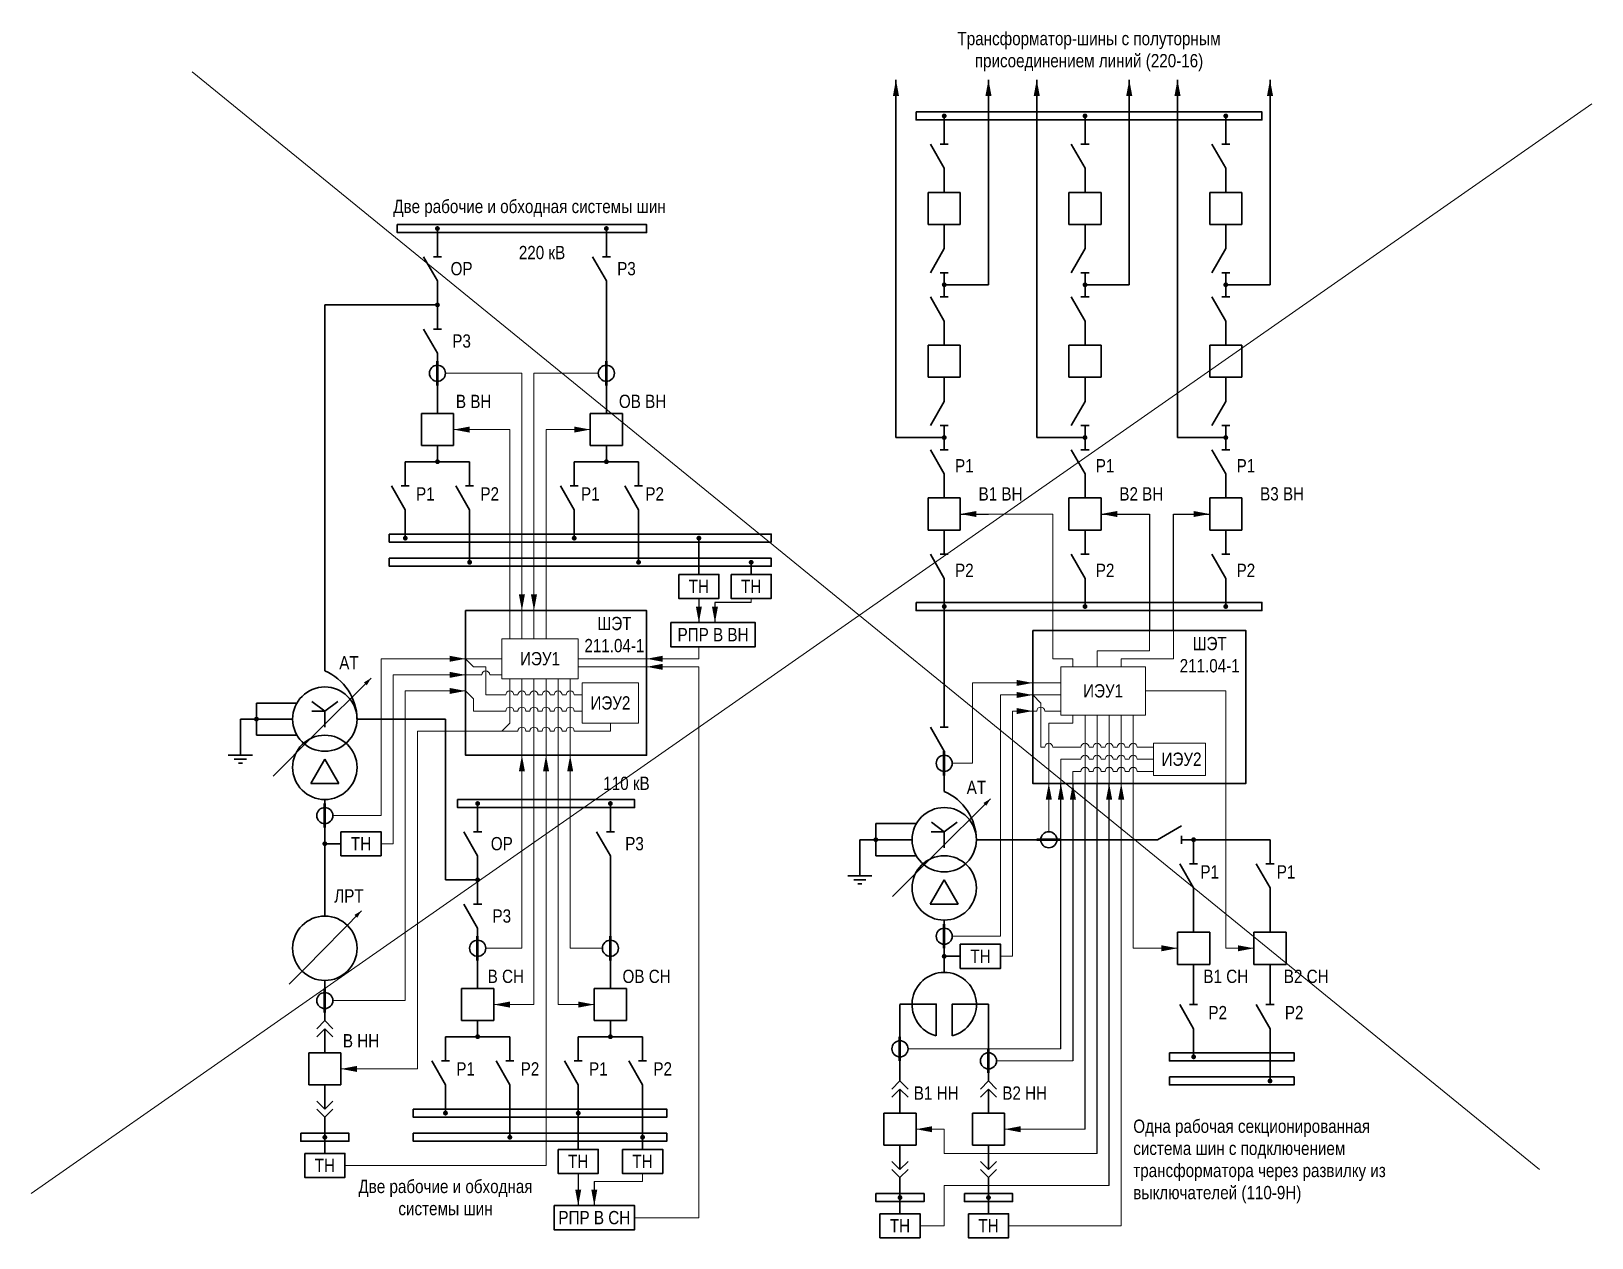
# Model space of a CAD drawing. Header units: millimetres. Extents: x 5769 to 10700, y 4225 to 6895.
# Drawn here: x 7524 to 7912, y 5574 to 5874.1 of the extents above; entities that cross this region are included whole.
import ezdxf
from ezdxf.enums import TextEntityAlignment as Align

# ---------------------------------------------------------------- set-up
doc = ezdxf.new("R2010")
doc.units = ezdxf.units.MM
doc.layers.add('Основная', color=7, linetype='Continuous', lineweight=30)
doc.layers.add('Тонкая', color=7, linetype='Continuous', lineweight=13)
doc.styles.add('Narrow', font='ARIALN.TTF')
doc.styles.add('Вывод', font='tahoma.ttf', dxfattribs={"height": 2.5})
doc.styles.add('Компонент', font='ARIALN.TTF', dxfattribs={"height": 3.5})

# ---------------------------------------------------------------- blocks, each defined once
blk = doc.blocks.new('*U32')
at = {"color": 0}
blk.add_line((0, 0), (6, 3.43), dxfattribs=at)
blk = doc.blocks.new('*U23')
at = {"color": 0}
blk.add_line((0, -1), (0, 1), dxfattribs=at)
blk = doc.blocks.new('*U21')
at = {"color": 0}
for p, q in [((0, 3), (0, 9)), ((0, -9), (0, -3))]:
    blk.add_line(p, q, dxfattribs=at)
at = {"color": 0, "ltscale": 0.25, "rotation": 89.99999999999999}
for name, p in [('*U32', (0, -3)), ('*U23', (0, 3))]:
    blk.add_blockref(name, p, dxfattribs=at)
at = {"layer": 'Основная'}
for tag, height, style, p in [('В1', 2.5, 'Вывод', (2, 7)), ('ОУ', 3.5, 'Компонент', (-12, 0)), ('В2', 2.5, 'Вывод', (2, -7))]:
    blk.add_attdef(tag, text='', height=height, dxfattribs=dict(at, style=style)).set_placement(p, align=Align.MIDDLE_CENTER)
blk = doc.blocks.new('*U29')
at = {"color": 0}
for p, q in [((0, 0), (-8, 0)), ((-8, -8), (-8, 0)), ((0, -8), (0, 0)), ((0, -8), (-8, -8))]:
    blk.add_line(p, q, dxfattribs=at)
at = {"layer": 'Основная', "style": 'Компонент'}
blk.add_attdef('ОУ', text='', height=3.5, dxfattribs=at).set_placement((-15, -3), align=Align.MIDDLE_CENTER)
blk = doc.blocks.new('*U35')
at = {"color": 0}
for p, q in [((0, 9), (0, 3)), ((0, -3), (0, -9))]:
    blk.add_line(p, q, dxfattribs=at)
at = {"color": 0, "ltscale": 0.25, "xscale": -1, "rotation": 90}
for name, p in [('*U32', (0, 3)), ('*U23', (0, -3))]:
    blk.add_blockref(name, p, dxfattribs=at)
at = {"layer": 'Основная'}
for tag, height, style, p in [('В2', 2.5, 'Вывод', (2, 7)), ('ОУ', 3.5, 'Компонент', (-12, 0)), ('В1', 2.5, 'Вывод', (2, -7))]:
    blk.add_attdef(tag, text='', height=height, dxfattribs=dict(at, style=style)).set_placement(p, align=Align.MIDDLE_CENTER)
blk = doc.blocks.new('*U41')
at = {"ltscale": 0.25}
blk.add_circle((0, 0), 2, dxfattribs=at)
at = {"layer": 'Основная', "color": 0, "lineweight": 50}
blk.add_line((0, -3), (0, 3), dxfattribs=at)
at = {"layer": 'Основная', "style": 'Компонент'}
blk.add_attdef('ОУ', text='', height=3.5, dxfattribs=at).set_placement((-6, 0), align=Align.MIDDLE_CENTER)
blk = doc.blocks.new('*U14')
at = {"ltscale": 0.25}
for p, q in [((-3.46, -4), (0, 2)), ((0, 2), (3.46, -4)), ((-3.46, -4), (3.46, -4))]:
    blk.add_line(p, q, dxfattribs=at)
blk.add_circle((0, 0), 8, dxfattribs=at)
at = {"layer": 'Основная', "style": 'Компонент'}
blk.add_attdef('ОУ', text='', height=3.5, dxfattribs=at).set_placement((17, 0), align=Align.MIDDLE_CENTER)
blk = doc.blocks.new('*U15')
at = {"ltscale": 0.25}
for p, q in [((0, 0), (-20, 0)), ((14.44, 0), (0, 0))]:
    blk.add_line(p, q, dxfattribs=at)
blk.add_lwpolyline([(-18, 0, 1, 0, 0), (-20, 0, 0, 0, 0)], format="xyseb", dxfattribs=at)
at = {"layer": 'Основная', "style": 'Вывод'}
blk.add_attdef('ОС', text='', height=2.5, dxfattribs=at).set_placement((3, 2), align=Align.MIDDLE_CENTER)
blk = doc.blocks.new('*U68')
at = {"ltscale": 0.25}
for q in [(-3.2, 4.4), (3.2, 4.4), (0, -2), (3.21, 2)]:
    blk.add_line((0, 2), q, dxfattribs=at)
blk.add_circle((0, 0), 8, dxfattribs=at)
blk.add_arc((5.23, -0.15), 13.23, 113.2803, 179.3396, dxfattribs=at)
at = {"layer": 'Основная', "style": 'Компонент'}
blk.add_attdef('ОУ', text='', height=3.5, dxfattribs=at).set_placement((-17, 0), align=Align.MIDDLE_CENTER)
blk = doc.blocks.new('*U50')
at = {"color": 0}
for p, q in [((-3, 0), (3, 0)), ((0, 3), (0, 0)), ((-1.5, -1), (1.5, -1)), ((-0.5, -2), (0.5, -2))]:
    blk.add_line(p, q, dxfattribs=at)
blk = doc.blocks.new('*U72')
at = {"layer": 'Основная', "ltscale": 0.25}
for p, q in [((2, 2), (0, 0)), ((0, 0), (2, -2))]:
    blk.add_line(p, q, dxfattribs=at)
blk = doc.blocks.new('*U40')
at = {"color": 0}
for p, q in [((0, 6), (0, 2)), ((0, 0), (0, -6))]:
    blk.add_line(p, q, dxfattribs=at)
at = {"color": 0, "ltscale": 0.25, "xscale": -1, "rotation": 90}
for p in [(0, 2), (0, 0)]:
    blk.add_blockref('*U72', p, dxfattribs=at)
at = {"layer": 'Основная'}
for tag, height, style, p in [('ОУ2', 3.5, 'Компонент', (-5, 6)), ('В2', 2.5, 'Вывод', (3, 6)), ('ОУ1', 3.5, 'Компонент', (-5, -6)), ('В1', 2.5, 'Вывод', (3, -6))]:
    blk.add_attdef(tag, text='', height=height, dxfattribs=dict(at, style=style)).set_placement(p, align=Align.MIDDLE_CENTER)
blk = doc.blocks.new('*U42')
at = {"color": 0}
for p, q in [((0, 0), (0, 6)), ((0, -6), (0, -2))]:
    blk.add_line(p, q, dxfattribs=at)
at = {"color": 0, "ltscale": 0.25, "rotation": 89.99999999999999}
for p in [(0, 0), (0, -2)]:
    blk.add_blockref('*U72', p, dxfattribs=at)
at = {"layer": 'Основная'}
for tag, height, style, p in [('ОУ1', 3.5, 'Компонент', (-5, 6)), ('В1', 2.5, 'Вывод', (3, 6)), ('ОУ2', 3.5, 'Компонент', (-5, -6)), ('В2', 2.5, 'Вывод', (3, -6))]:
    blk.add_attdef(tag, text='', height=height, dxfattribs=dict(at, style=style)).set_placement(p, align=Align.MIDDLE_CENTER)
blk = doc.blocks.new('*U69')
at = {"color": 0}
for p, q in [((0, 3), (0, 9)), ((0, -9), (0, -3))]:
    blk.add_line(p, q, dxfattribs=at)
at = {"color": 0, "ltscale": 0.25, "rotation": 89.99999999999999}
for name, p in [('*U32', (0, -3)), ('*U23', (0, 3))]:
    blk.add_blockref(name, p, dxfattribs=at)
at = {"layer": 'Основная'}
for tag, height, style, p in [('В1', 2.5, 'Вывод', (2, 7)), ('ОУ', 3.5, 'Компонент', (-13, -1)), ('В2', 2.5, 'Вывод', (2, -7))]:
    blk.add_attdef(tag, text='', height=height, dxfattribs=dict(at, style=style)).set_placement(p, align=Align.MIDDLE_CENTER)
blk = doc.blocks.new('*U51')
at = {"ltscale": 0.25}
blk.add_circle((0, 0), 2, dxfattribs=at)
at = {"layer": 'Основная', "color": 0, "lineweight": 50}
blk.add_line((3, 0), (-3, 0), dxfattribs=at)
at = {"layer": 'Основная', "style": 'Компонент'}
blk.add_attdef('ОУ', text='', height=3.5, dxfattribs=at).set_placement((0, -6), align=Align.MIDDLE_CENTER)
blk = doc.blocks.new('*U67')
at = {"ltscale": 0.25}
for p, q in [((0, 0), (-20, 0)), ((5.64, 0), (0, 0))]:
    blk.add_line(p, q, dxfattribs=at)
blk.add_lwpolyline([(-18, 0, 1, 0, 0), (-20, 0, 0, 0, 0)], format="xyseb", dxfattribs=at)
at = {"layer": 'Основная', "style": 'Вывод'}
blk.add_attdef('ОС', text='', height=2.5, dxfattribs=at).set_placement((3, 2), align=Align.MIDDLE_CENTER)

msp = doc.modelspace()

# ---------------------------------------------------------------- linework, layer by layer
for p, q in [((7755, 5754), (7762, 5754)), ((7790, 5754), (7802, 5754)), ((7802, 5754), (7802, 5725)), ((7808, 5725), (7808, 5754)), ((7808, 5754), (7817, 5754)), ((7690, 5733), (7690, 5727)), ((7703, 5732), (7694, 5732)), ((7694, 5732), (7694, 5727)), ((7690, 5730), (7690, 5727)), ((7780, 5621), (7780, 5687)), ((7783, 5687), (7783, 5618)), ((7786, 5601), (7786, 5687)), ((7789, 5595), (7789, 5687)), ((7792, 5587), (7792, 5687)), ((7660, 5590), (7660, 5583)), ((7664, 5588), (7664, 5582)), ((7660, 5587), (7660, 5582))]:
    msp.add_line(p, q)
at = {"layer": 'Основная'}
for p, q in [((7739, 5773), (7739, 5862)), ((7762, 5811), (7762, 5862)), ((7774, 5773), (7774, 5862)), ((7797, 5811), (7797, 5862)), ((7809, 5773), (7809, 5862)), ((7832, 5811), (7832, 5862)), ((7751, 5852), (7751, 5853)), ((7786, 5852), (7786, 5853)), ((7821, 5852), (7821, 5853)), ((7751, 5840), (7751, 5837)), ((7786, 5840), (7786, 5837)), ((7821, 5840), (7821, 5837)), ((7625, 5824), (7625, 5825)), ((7667, 5824), (7667, 5825)), ((7751, 5811), (7762, 5811)), ((7786, 5811), (7797, 5811)), ((7821, 5811), (7832, 5811)), ((7625, 5806), (7597, 5806)), ((7597, 5806), (7597, 5715)), ((7667, 5806), (7667, 5788)), ((7751, 5802), (7751, 5799)), ((7786, 5802), (7786, 5799)), ((7821, 5802), (7821, 5799)), ((7625, 5788), (7625, 5779)), ((7667, 5788), (7667, 5779)), ((7625, 5771), (7625, 5767)), ((7667, 5771), (7667, 5767)), ((7751, 5773), (7739, 5773)), ((7786, 5773), (7774, 5773)), ((7821, 5773), (7809, 5773)), ((7617, 5767), (7625, 5767)), ((7625, 5767), (7633, 5767)), ((7659, 5767), (7667, 5767)), ((7667, 5767), (7675, 5767)), ((7617, 5749), (7617, 5748)), ((7633, 5749), (7633, 5743)), ((7659, 5749), (7659, 5748)), ((7675, 5749), (7675, 5743)), ((7690, 5748), (7690, 5739)), ((7751, 5744), (7751, 5748)), ((7786, 5744), (7786, 5748)), ((7821, 5744), (7821, 5748)), ((7633, 5743), (7633, 5742)), ((7675, 5743), (7675, 5742)), ((7703, 5742), (7703, 5739)), ((7751, 5732), (7751, 5730)), ((7786, 5732), (7786, 5731)), ((7821, 5732), (7821, 5731)), ((7751, 5730), (7751, 5701)), ((7597, 5718), (7597, 5716)), ((7627, 5703), (7627, 5663)), ((7751, 5689), (7751, 5685)), ((7597, 5683), (7597, 5670)), ((7635, 5681), (7635, 5682)), ((7668, 5681), (7668, 5682)), ((7832, 5673), (7813, 5673)), ((7601, 5672), (7597, 5672)), ((7597, 5670), (7597, 5654)), ((7635, 5663), (7627, 5663)), ((7668, 5663), (7668, 5645)), ((7813, 5660), (7813, 5650)), ((7832, 5660), (7832, 5650)), ((7597, 5656), (7597, 5654)), ((7751, 5653), (7751, 5640)), ((7635, 5645), (7635, 5636)), ((7668, 5645), (7668, 5636)), ((7755, 5644), (7751, 5644)), ((7813, 5638), (7813, 5642)), ((7832, 5638), (7832, 5642)), ((7597, 5631.5), (7597, 5638)), ((7740, 5632), (7740, 5619)), ((7635, 5628), (7635, 5624)), ((7668, 5628), (7668, 5624)), ((7740, 5616.5), (7740, 5629)), ((7627, 5624), (7635, 5624)), ((7635, 5624), (7643, 5624)), ((7660, 5624), (7668, 5624)), ((7668, 5624), (7676, 5624)), ((7813, 5620), (7813, 5619)), ((7832, 5614), (7832, 5620)), ((7832, 5614), (7832, 5613)), ((7627, 5606), (7627, 5605)), ((7643, 5606), (7643, 5600)), ((7660, 5606), (7660, 5605)), ((7660, 5605), (7660, 5596)), ((7676, 5606), (7676, 5600)), ((7597, 5600), (7597, 5598)), ((7643, 5600), (7643, 5599)), ((7676, 5600), (7676, 5599)), ((7676, 5599), (7676, 5596)), ((7597, 5595), (7597, 5598)), ((7740, 5585), (7740, 5583)), ((7762, 5585), (7762, 5583)), ((7740, 5580), (7740, 5583)), ((7762, 5580), (7762, 5583))]:
    msp.add_line(p, q, dxfattribs=at)
for points in [[(7744, 5854), (7830, 5854), (7830, 5852), (7744, 5852)], [(7615, 5826), (7677, 5826), (7677, 5824), (7615, 5824)], [(7613, 5749), (7708, 5749), (7708, 5747), (7613, 5747)], [(7613, 5743), (7708, 5743), (7708, 5741), (7613, 5741)], [(7685, 5739), (7695, 5739), (7695, 5733), (7685, 5733)], [(7698, 5739), (7708, 5739), (7708, 5733), (7698, 5733)], [(7744, 5732), (7830, 5732), (7830, 5730), (7744, 5730)], [(7632, 5730), (7677, 5730), (7677, 5694), (7632, 5694)], [(7683, 5727), (7704, 5727), (7704, 5721), (7683, 5721)], [(7773, 5725), (7826, 5725), (7826, 5687), (7773, 5687)], [(7630, 5683), (7674, 5683), (7674, 5681), (7630, 5681)], [(7601, 5675), (7611, 5675), (7611, 5669), (7601, 5669)], [(7755, 5647), (7765, 5647), (7765, 5641), (7755, 5641)], [(7807, 5620), (7838, 5620), (7838, 5618), (7807, 5618)], [(7807, 5614), (7838, 5614), (7838, 5612), (7807, 5612)], [(7619, 5606), (7682, 5606), (7682, 5604), (7619, 5604)], [(7591, 5600), (7603, 5600), (7603, 5598), (7591, 5598)], [(7619, 5600), (7682, 5600), (7682, 5598), (7619, 5598)], [(7592, 5595), (7602, 5595), (7602, 5589), (7592, 5589)], [(7655, 5596), (7665, 5596), (7665, 5590), (7655, 5590)], [(7671, 5596), (7681, 5596), (7681, 5590), (7671, 5590)], [(7734, 5585), (7746, 5585), (7746, 5583), (7734, 5583)], [(7756, 5585), (7768, 5585), (7768, 5583), (7756, 5583)], [(7654, 5582), (7674, 5582), (7674, 5576), (7654, 5576)], [(7735, 5580), (7745, 5580), (7745, 5574), (7735, 5574)], [(7757, 5580), (7767, 5580), (7767, 5574), (7757, 5574)]]:
    msp.add_lwpolyline(points, close=True, dxfattribs=at)
at = {"layer": 'Основная', "ltscale": 0.25, "const_width": 0.6}
for points in [[(7750.7, 5853, 1), (7751.3, 5853, 1)], [(7785.7, 5853, 1), (7786.3, 5853, 1)], [(7820.7, 5853, 1), (7821.3, 5853, 1)], [(7624.7, 5825, 1), (7625.3, 5825, 1)], [(7666.7, 5825, 1), (7667.3, 5825, 1)], [(7751.3, 5811.01, 1), (7750.7, 5811.01, 1)], [(7786.3, 5811.01, 1), (7785.7, 5811.01, 1)], [(7821.3, 5811.01, 1), (7820.7, 5811.01, 1)], [(7625.3, 5806.01, 1), (7624.7, 5806.01, 1)], [(7751.3, 5773.01, 1), (7750.7, 5773.01, 1)], [(7786.3, 5773.01, 1), (7785.7, 5773.01, 1)], [(7821.3, 5773.01, 1), (7820.7, 5773.01, 1)], [(7625.3, 5767.01, 1), (7624.7, 5767.01, 1)], [(7667.3, 5767.01, 1), (7666.7, 5767.01, 1)], [(7616.7, 5748, 1), (7617.3, 5748, 1)], [(7658.7, 5748, 1), (7659.3, 5748, 1)], [(7689.7, 5748, 1), (7690.3, 5748, 1)], [(7632.7, 5742, 1), (7633.3, 5742, 1)], [(7674.7, 5742, 1), (7675.3, 5742, 1)], [(7702.7, 5742, 1), (7703.3, 5742, 1)], [(7750.7, 5731, 1), (7751.3, 5731, 1)], [(7785.7, 5731, 1), (7786.3, 5731, 1)], [(7820.7, 5731, 1), (7821.3, 5731, 1)], [(7579.7, 5703, 1), (7580.3, 5703, 1)], [(7634.7, 5682, 1), (7635.3, 5682, 1)], [(7667.7, 5682, 1), (7668.3, 5682, 1)], [(7596.7, 5672, 1), (7597.3, 5672, 1)], [(7733.7, 5673, 1), (7734.3, 5673, 1)], [(7812.7, 5673, 1), (7813.3, 5673, 1)], [(7635.3, 5663.01, 1), (7634.7, 5663.01, 1)], [(7750.7, 5644, 1), (7751.3, 5644, 1)], [(7635.3, 5624.01, 1), (7634.7, 5624.01, 1)], [(7668.3, 5624.01, 1), (7667.7, 5624.01, 1)], [(7812.7, 5619, 1), (7813.3, 5619, 1)], [(7831.7, 5613, 1), (7832.3, 5613, 1)], [(7626.7, 5605, 1), (7627.3, 5605, 1)], [(7659.7, 5605, 1), (7660.3, 5605, 1)], [(7596.7, 5599, 1), (7597.3, 5599, 1)], [(7642.7, 5599, 1), (7643.3, 5599, 1)], [(7675.7, 5599, 1), (7676.3, 5599, 1)], [(7739.7, 5584, 1), (7740.3, 5584, 1)], [(7761.7, 5584, 1), (7762.3, 5584, 1)]]:
    msp.add_lwpolyline(points, format="xyb", close=True, dxfattribs=at)
at = {"layer": 'Основная'}
for points in [[(7590, 5707), (7580, 5707)], [(7580, 5707), (7580, 5699)], [(7580, 5703), (7576, 5703)], [(7576, 5703), (7576, 5697)], [(7589, 5703), (7579, 5703)], [(7605, 5703), (7627, 5703)], [(7590, 5699), (7580, 5699)], [(7597, 5683), (7597, 5675)], [(7744, 5677), (7734, 5677)], [(7734, 5677), (7734, 5669)], [(7734, 5673), (7730, 5673)], [(7730, 5673), (7730, 5667)], [(7743, 5673), (7733, 5673)], [(7759, 5673), (7777, 5673)], [(7777, 5673), (7804, 5673)], [(7744, 5669), (7734, 5669)], [(7597, 5656), (7597, 5654)], [(7751, 5653), (7751, 5645)], [(7740, 5632.13), (7749, 5632.13), (7749, 5624.25)], [(7740, 5632.13), (7749, 5632.13)], [(7762, 5632.13), (7753, 5632.13), (7753, 5624.25)], [(7753, 5632.13), (7762, 5632.13)], [(7762, 5617), (7762, 5632.13)]]:
    msp.add_lwpolyline(points, dxfattribs=at)
at = {"layer": 'Основная', "ltscale": 0.25}
msp.add_circle((7597, 5646), 8, dxfattribs=at)
msp.add_arc((7751, 5632), 8, 284.4775, 255.5225, dxfattribs=at)
at = {"layer": 'Тонкая'}
for p, q in [((7564, 5864), (7899, 5591)), ((7912, 5856), (7524, 5585)), ((7627, 5789), (7646, 5789)), ((7646, 5730), (7646, 5789)), ((7649, 5730), (7649, 5789)), ((7649, 5789), (7665, 5789)), ((7629, 5775), (7643, 5775)), ((7643, 5775), (7643, 5730)), ((7663, 5775), (7652, 5775)), ((7652, 5775), (7652, 5730)), ((7778, 5754), (7762, 5754)), ((7778, 5725), (7778, 5754)), ((7811, 5754), (7817, 5754)), ((7703, 5733), (7703, 5732)), ((7643, 5730), (7643, 5723)), ((7646, 5730), (7646, 5723)), ((7649, 5730), (7649, 5723)), ((7652, 5730), (7652, 5723)), ((7778, 5725), (7778, 5718)), ((7802, 5725), (7802, 5720)), ((7808, 5725), (7808, 5718)), ((7690, 5718), (7690, 5721)), ((7802, 5720), (7789, 5720)), ((7789, 5720), (7789, 5716)), ((7611, 5718), (7632, 5718)), ((7611, 5679), (7611, 5718)), ((7632, 5718), (7641, 5718)), ((7634, 5716), (7632, 5718)), ((7634, 5716), (7637, 5716)), ((7637, 5716), (7637, 5709)), ((7677, 5718), (7660, 5718)), ((7677, 5716), (7660, 5716)), ((7677, 5718), (7690, 5718)), ((7690, 5716), (7677, 5716)), ((7690, 5579), (7690, 5716)), ((7778, 5718), (7783, 5718)), ((7783, 5718), (7783, 5716)), ((7808, 5718), (7795, 5718)), ((7795, 5718), (7795, 5716)), ((7614, 5672), (7614, 5714)), ((7614, 5714), (7632, 5714)), ((7632, 5714), (7636, 5714)), ((7638, 5714), (7641, 5714)), ((7643, 5702), (7643, 5713)), ((7646, 5694), (7646, 5713)), ((7649, 5694), (7649, 5713)), ((7652, 5694), (7652, 5713)), ((7655, 5694), (7655, 5713)), ((7658, 5694), (7658, 5713)), ((7758, 5712), (7773, 5712)), ((7758, 5692), (7758, 5712)), ((7773, 5712), (7780, 5712)), ((7617, 5633), (7617, 5710)), ((7617, 5710), (7632, 5710)), ((7634, 5708), (7632, 5710)), ((7634, 5708), (7634, 5705)), ((7637, 5709), (7642, 5709)), ((7644, 5709), (7645, 5709)), ((7647, 5709), (7648, 5709)), ((7650, 5709), (7651, 5709)), ((7653, 5709), (7654, 5709)), ((7656, 5709), (7657, 5709)), ((7659, 5709), (7661, 5709)), ((7765, 5649), (7765, 5709)), ((7765, 5709), (7773, 5709)), ((7775, 5707), (7773, 5709)), ((7773, 5709), (7780, 5709)), ((7821, 5710), (7801, 5710)), ((7821, 5687), (7821, 5710)), ((7634, 5705), (7642, 5705)), ((7644, 5705), (7645, 5705)), ((7647, 5705), (7648, 5705)), ((7650, 5705), (7651, 5705)), ((7653, 5705), (7654, 5705)), ((7656, 5705), (7657, 5705)), ((7659, 5705), (7661, 5705)), ((7768, 5644), (7768, 5705)), ((7768, 5705), (7773, 5705)), ((7769, 5705), (7773, 5705)), ((7773, 5705), (7774, 5705)), ((7775, 5707), (7775, 5696)), ((7776, 5705), (7780, 5705)), ((7783, 5702), (7783, 5704)), ((7786, 5687), (7786, 5704)), ((7789, 5687), (7789, 5704)), ((7792, 5687), (7792, 5704)), ((7795, 5687), (7795, 5704)), ((7798, 5687), (7798, 5704)), ((7620, 5616), (7620, 5700)), ((7620, 5700), (7632, 5700)), ((7632, 5700), (7645, 5700)), ((7641, 5700), (7643, 5702)), ((7647, 5700), (7648, 5700)), ((7650, 5700), (7651, 5700)), ((7653, 5700), (7654, 5700)), ((7656, 5700), (7657, 5700)), ((7659, 5700), (7668, 5700)), ((7668, 5700), (7668, 5702)), ((7777, 5687), (7777, 5702)), ((7777, 5702), (7783, 5702)), ((7775, 5696), (7776, 5696)), ((7778, 5696), (7785, 5696)), ((7787, 5696), (7788, 5696)), ((7790, 5696), (7791, 5696)), ((7793, 5696), (7794, 5696)), ((7796, 5696), (7797, 5696)), ((7799, 5696), (7803, 5696)), ((7646, 5694), (7646, 5646)), ((7649, 5694), (7649, 5632)), ((7652, 5592), (7652, 5694)), ((7655, 5632), (7655, 5694)), ((7658, 5694), (7658, 5646)), ((7753, 5692), (7758, 5692)), ((7780, 5687), (7780, 5693)), ((7780, 5693), (7785, 5693)), ((7787, 5693), (7788, 5693)), ((7790, 5693), (7791, 5693)), ((7793, 5693), (7794, 5693)), ((7796, 5693), (7797, 5693)), ((7799, 5693), (7803, 5693)), ((7783, 5687), (7783, 5690)), ((7783, 5690), (7785, 5690)), ((7787, 5690), (7788, 5690)), ((7790, 5690), (7791, 5690)), ((7793, 5690), (7794, 5690)), ((7796, 5690), (7797, 5690)), ((7799, 5690), (7803, 5690)), ((7777, 5675), (7777, 5687)), ((7795, 5577), (7795, 5687)), ((7798, 5687), (7798, 5646)), ((7821, 5646), (7821, 5687)), ((7599, 5679), (7611, 5679)), ((7611, 5672), (7614, 5672)), ((7637, 5646), (7646, 5646)), ((7658, 5646), (7666, 5646)), ((7753, 5649), (7765, 5649)), ((7798, 5646), (7809, 5646)), ((7821, 5646), (7828, 5646)), ((7765, 5644), (7768, 5644)), ((7599, 5633), (7617, 5633)), ((7639, 5632), (7649, 5632)), ((7664, 5632), (7655, 5632)), ((7742, 5621), (7780, 5621)), ((7601, 5616), (7620, 5616)), ((7764, 5618), (7783, 5618)), ((7744, 5601), (7751, 5601)), ((7751, 5601), (7751, 5595)), ((7786, 5601), (7766, 5601)), ((7751, 5595), (7789, 5595)), ((7602, 5592), (7652, 5592)), ((7664, 5588), (7676, 5588)), ((7676, 5588), (7676, 5590)), ((7751, 5577), (7751, 5587)), ((7751, 5587), (7792, 5587)), ((7674, 5579), (7690, 5579)), ((7745, 5577), (7751, 5577)), ((7767, 5577), (7795, 5577))]:
    msp.add_line(p, q, dxfattribs=at)
at = {"layer": 'Тонкая', "ltscale": 0.3}
for points in [[(7739, 5862, 0, 1.5, 0), (7739, 5858, 0, 0, 0)], [(7762, 5862, 0, 1.5, 0), (7762, 5858, 0, 0, 0)], [(7774, 5862, 0, 1.5, 0), (7774, 5858, 0, 0, 0)], [(7797, 5862, 0, 1.5, 0), (7797, 5858, 0, 0, 0)], [(7809, 5862, 0, 1.5, 0), (7809, 5858, 0, 0, 0)], [(7832, 5862, 0, 1.5, 0), (7832, 5858, 0, 0, 0)], [(7629, 5775, 0, 1.5, 0), (7633, 5775, 0, 0, 0)], [(7663, 5775, 0, 1.5, 0), (7659, 5775, 0, 0, 0)], [(7755, 5754, 0, 1.5, 0), (7759, 5754, 0, 0, 0)], [(7790, 5754, 0, 1.5, 0), (7794, 5754, 0, 0, 0)], [(7817, 5754, 0, 1.5, 0), (7813, 5754, 0, 0, 0)], [(7646, 5730, 0, 1.5, 0), (7646, 5734, 0, 0, 0)], [(7649, 5730, 0, 1.5, 0), (7649, 5734, 0, 0, 0)], [(7690, 5727, 0, 1.5, 0), (7690, 5731, 0, 0, 0)], [(7694, 5727, 0, 1.5, 0), (7694, 5731, 0, 0, 0)], [(7632, 5718, 0, 1.5, 0), (7628, 5718, 0, 0, 0)], [(7677, 5718, 0, 1.5, 0), (7681, 5718, 0, 0, 0)], [(7677, 5716, 0, 1.5, 0), (7681, 5716, 0, 0, 0)], [(7632, 5714, 0, 1.5, 0), (7628, 5714, 0, 0, 0)], [(7773, 5712, 0, 1.5, 0), (7769, 5712, 0, 0, 0)], [(7632, 5710, 0, 1.5, 0), (7628, 5710, 0, 0, 0)], [(7773, 5709, 0, 1.5, 0), (7769, 5709, 0, 0, 0)], [(7773, 5705, 0, 1.5, 0), (7769, 5705, 0, 0, 0)], [(7646, 5694, 0, 1.5, 0), (7646, 5690, 0, 0, 0)], [(7652, 5694, 0, 1.5, 0), (7652, 5690, 0, 0, 0)], [(7658, 5694, 0, 1.5, 0), (7658, 5690, 0, 0, 0)], [(7777, 5687, 0, 1.5, 0), (7777, 5683, 0, 0, 0)], [(7780, 5687, 0, 1.5, 0), (7780, 5683, 0, 0, 0)], [(7783, 5687, 0, 1.5, 0), (7783, 5683, 0, 0, 0)], [(7792, 5687, 0, 1.5, 0), (7792, 5683, 0, 0, 0)], [(7795, 5687, 0, 1.5, 0), (7795, 5683, 0, 0, 0)], [(7809, 5646, 0, 1.5, 0), (7805, 5646, 0, 0, 0)], [(7828, 5646, 0, 1.5, 0), (7824, 5646, 0, 0, 0)], [(7639, 5632, 0, 1.5, 0), (7643, 5632, 0, 0, 0)], [(7664, 5632, 0, 1.5, 0), (7660, 5632, 0, 0, 0)], [(7601, 5616, 0, 1.5, 0), (7605, 5616, 0, 0, 0)], [(7744, 5601, 0, 1.5, 0), (7748, 5601, 0, 0, 0)], [(7766, 5601, 0, 1.5, 0), (7770, 5601, 0, 0, 0)], [(7660, 5582, 0, 1.5, 0), (7660, 5586, 0, 0, 0)], [(7664, 5582, 0, 1.5, 0), (7664, 5586, 0, 0, 0)]]:
    msp.add_lwpolyline(points, format="xyseb", dxfattribs=at)
at = {"layer": 'Тонкая'}
for points in [[(7641, 5723), (7660, 5723), (7660, 5713), (7641, 5713)], [(7780, 5716), (7801, 5716), (7801, 5704), (7780, 5704)], [(7661, 5712), (7675, 5712), (7675, 5702), (7661, 5702)], [(7803, 5697), (7816, 5697), (7816, 5689), (7803, 5689)]]:
    msp.add_lwpolyline(points, close=True, dxfattribs=at)
for centre in [(7637, 5714), (7643, 5709), (7646, 5709), (7649, 5709), (7652, 5709), (7655, 5709), (7658, 5709), (7643, 5705), (7646, 5705), (7649, 5705), (7652, 5705), (7655, 5705), (7658, 5705), (7775, 5705), (7646, 5700), (7649, 5700), (7652, 5700), (7655, 5700), (7658, 5700), (7777, 5696), (7786, 5696), (7789, 5696), (7792, 5696), (7795, 5696), (7798, 5696), (7786, 5693), (7789, 5693), (7792, 5693), (7795, 5693), (7798, 5693), (7786, 5690), (7789, 5690), (7792, 5690), (7795, 5690), (7798, 5690)]:
    msp.add_arc(centre, 1, 0, 180, dxfattribs=at)

# ---------------------------------------------------------------- block references
at = {"layer": 'Основная'}
for name, p in [('*U21', (7751, 5843)), ('*U21', (7786, 5843)), ('*U21', (7821, 5843)), ('*U21', (7625, 5815)), ('*U21', (7667, 5815)), ('*U35', (7751, 5817)), ('*U35', (7786, 5817)), ('*U35', (7821, 5817)), ('*U21', (7751, 5805)), ('*U21', (7786, 5805)), ('*U21', (7821, 5805)), ('*U21', (7625, 5797)), ('*U35', (7751, 5779)), ('*U35', (7786, 5779)), ('*U35', (7821, 5779)), ('*U21', (7751, 5767)), ('*U21', (7786, 5767)), ('*U21', (7821, 5767)), ('*U21', (7617, 5758)), ('*U21', (7633, 5758)), ('*U21', (7659, 5758)), ('*U21', (7675, 5758)), ('*U21', (7751, 5741)), ('*U21', (7786, 5741)), ('*U21', (7821, 5741)), ('*U21', (7751, 5698)), ('*U21', (7635, 5672)), ('*U21', (7668, 5672)), ('*U21', (7813, 5664)), ('*U69', (7832, 5664)), ('*U21', (7635, 5654)), ('*U21', (7813, 5629)), ('*U69', (7832, 5629)), ('*U21', (7627, 5615)), ('*U21', (7643, 5615)), ('*U21', (7660, 5615)), ('*U21', (7676, 5615))]:
    msp.add_blockref(name, p, dxfattribs=at)
at = {"layer": 'Основная', "ltscale": 0.25}
for name, p, rotation in [('*U29', (7747, 5826), 180), ('*U29', (7782, 5826), 180), ('*U29', (7817, 5826), 180), ('*U29', (7747, 5788), 180), ('*U29', (7782, 5788), 180), ('*U29', (7817, 5788), 180), ('*U29', (7621, 5771), 180), ('*U29', (7663, 5771), 180), ('*U29', (7747, 5750), 180), ('*U29', (7782, 5750), 180), ('*U29', (7817, 5750), 180), ('*U15', (7594.36, 5699.05), 224.9999999999999), ('*U15', (7748.36, 5669.05), 224.9999999999999), ('*U67', (7592.08, 5641.09), 225.4999775496878), ('*U29', (7809, 5642), 180), ('*U29', (7828, 5642), 180), ('*U29', (7631, 5628), 180), ('*U29', (7664, 5628), 180)]:
    msp.add_blockref(name, p, dxfattribs=dict(at, rotation=rotation))
for name, p in [('*U41', (7625, 5789)), ('*U41', (7667, 5789)), ('*U50', (7576, 5694)), ('*U41', (7751, 5692)), ('*U41', (7597, 5679)), ('*U51', (7777, 5673)), ('*U50', (7730, 5664)), ('*U41', (7751, 5649)), ('*U41', (7635, 5646)), ('*U41', (7668, 5646)), ('*U41', (7597, 5633)), ('*U40', (7597, 5626)), ('*U41', (7740, 5621)), ('*U29', (7601, 5620)), ('*U41', (7762, 5618)), ('*U40', (7740, 5611)), ('*U40', (7762, 5611)), ('*U42', (7597, 5606)), ('*U29', (7744, 5605)), ('*U29', (7766, 5605)), ('*U42', (7740, 5591)), ('*U42', (7762, 5591))]:
    msp.add_blockref(name, p, dxfattribs=at)
at = {"layer": 'Основная', "ltscale": 0.35, "xscale": -1}
for p in [(7597, 5703), (7751, 5673)]:
    msp.add_blockref('*U68', p, dxfattribs=at)
at = {"layer": 'Основная', "ltscale": 0.35}
for p in [(7597, 5691), (7751, 5661)]:
    msp.add_blockref('*U14', p, dxfattribs=at)
at = {"layer": 'Основная', "rotation": 270}
msp.add_blockref('*U21', (7807, 5673), dxfattribs=at)

# ---------------------------------------------------------------- texts
at = {"layer": 'Основная', "char_height": 3.3, "style": 'Narrow'}
for s, insert, width, attachment_point in [('\\pt9.9;Трансформатор-шины с полуторным присоединением линий (220-16)', (7787, 5869), 91.869, 5), ('\\pt9.9;Две рабочие и обходная системы шин', (7614, 5830), 76.4846, 4), ('\\pi-9.9,l9.9,t9.9;220 кВ', (7651, 5819), 53.3807, 5), ('\\pi-9.9,l9.9,t9.9;ОР', (7631, 5815), 10, 5), ('\\pi-9.9,l9.9,t9.9;Р3', (7672, 5815), 10, 5), ('\\pi-9.9,l9.9,t9.9;Р3', (7631, 5797), 10, 5), ('\\pi-9.9,l9.9,t9.9;В ВН', (7634, 5782), 10, 5), ('\\pi-9.9,l9.9,t9.9;ОВ ВН', (7676, 5782), 16.6811, 5), ('\\pi-9.9,l9.9,t9.9;Р1', (7756, 5766), 10, 5), ('\\pi-9.9,l9.9,t9.9;Р1', (7791, 5766), 10, 5), ('\\pi-9.9,l9.9,t9.9;Р1', (7826, 5766), 10, 5), ('\\pi-9.9,l9.9,t9.9;Р1', (7622, 5759), 10, 5), ('\\pi-9.9,l9.9,t9.9;Р2', (7638, 5759), 10, 5), ('\\pi-9.9,l9.9,t9.9;Р1', (7663, 5759), 10, 5), ('\\pi-9.9,l9.9,t9.9;Р2', (7679, 5759), 10, 5), ('\\pi-9.9,l9.9,t9.9;В1 ВН', (7765, 5759), 21.8485, 5), ('\\pi-9.9,l9.9,t9.9;В2 ВН', (7800, 5759), 21.8485, 5), ('\\pi-9.9,l9.9,t9.9;В3 ВН', (7835, 5759), 21.8485, 5), ('\\pi-9.9,l9.9,t9.9;Р2', (7756, 5740), 10, 5), ('\\pi-9.9,l9.9,t9.9;Р2', (7791, 5740), 10, 5), ('\\pi-9.9,l9.9,t9.9;Р2', (7826, 5740), 10, 5), ('ТН', (7690, 5736), 10, 5), ('ТН', (7703, 5736), 10, 5), ('ШЭТ 211.04-1', (7669, 5724), 22.9138, 5), ('\\pt9.9;РПР В ВН', (7693.52, 5724), 21.0408, 5), ('ШЭТ 211.04-1', (7817, 5719), 22.9138, 5), ('ИЭУ1', (7650.5, 5718), 19, 5), ('\\pi-9.9,l9.9,t9.9;AT', (7603, 5717), 10, 5), ('ИЭУ1', (7790.5, 5710), 21, 5), ('ИЭУ2', (7668, 5707), 14, 5), ('ИЭУ2', (7810, 5693), 19, 5), ('\\pi-9.9,l9.9,t9.9;110 кВ', (7672, 5687), 53.3807, 5), ('\\pi-9.9,l9.9,t9.9;AT', (7759, 5686), 10, 5), ('ТН', (7606, 5672), 10, 5), ('\\pi-9.9,l9.9,t9.9;ОР', (7641, 5672), 10, 5), ('\\pi-9.9,l9.9,t9.9;Р3', (7674, 5672), 10, 5), ('\\pi-9.9,l9.9,t9.9;Р1', (7817, 5665), 10, 5), ('\\pi-9.9,l9.9,t9.9;Р1', (7836, 5665), 10, 5), ('\\pi-9.9,l9.9,t9.9;ЛРТ', (7603, 5659), 10, 5), ('\\pi-9.9,l9.9,t9.9;Р3', (7641, 5654), 10, 5), ('ТН', (7760, 5644), 10, 5), ('\\pi-9.9,l9.9,t9.9;В СН', (7642, 5639), 10, 5), ('\\pi-9.9,l9.9,t9.9;ОВ СН', (7677, 5639), 14.7735, 5), ('\\pi-9.9,l9.9,t9.9;В1 СН', (7821, 5639), 21.8485, 5), ('\\pi-9.9,l9.9,t9.9;В2 СН', (7841, 5639), 21.8485, 5), ('\\pi-9.9,l9.9,t9.9;Р2', (7819, 5630), 10, 5), ('\\pi-9.9,l9.9,t9.9;Р2', (7838, 5630), 10, 5), ('\\pi-9.9,l9.9,t9.9;В НН', (7606, 5623), 21.8485, 5), ('\\pi-9.9,l9.9,t9.9;Р1', (7632, 5616), 10, 5), ('\\pi-9.9,l9.9,t9.9;Р2', (7648, 5616), 10, 5), ('\\pi-9.9,l9.9,t9.9;Р1', (7665, 5616), 10, 5), ('\\pi-9.9,l9.9,t9.9;Р2', (7681, 5616), 10, 5), ('\\pi-9.9,l9.9,t9.9;В1 НН', (7749, 5610), 21.8485, 5), ('\\pi-9.9,l9.9,t9.9;В2 НН', (7771, 5610), 21.8485, 5), ('\\pt9.9;Одна рабочая секционированная система шин с подключением трансформатора через развилку из выключателей (110-9Н)', (7798, 5593), 72.5506, 4), ('ТН', (7597, 5592), 10, 5), ('ТН', (7660, 5593), 10, 5), ('ТН', (7676, 5593), 10, 5), ('\\pt9.9;Две рабочие и обходная системы шин', (7627, 5584), 43.1719, 5), ('\\pt9.9;РПР В СН', (7664, 5579), 20, 5), ('ТН', (7740, 5577), 10, 5), ('ТН', (7762, 5577), 10, 5)]:
    msp.add_mtext(s, dxfattribs=dict(at, insert=insert, width=width, attachment_point=attachment_point))

doc.saveas('drawing.dxf')
